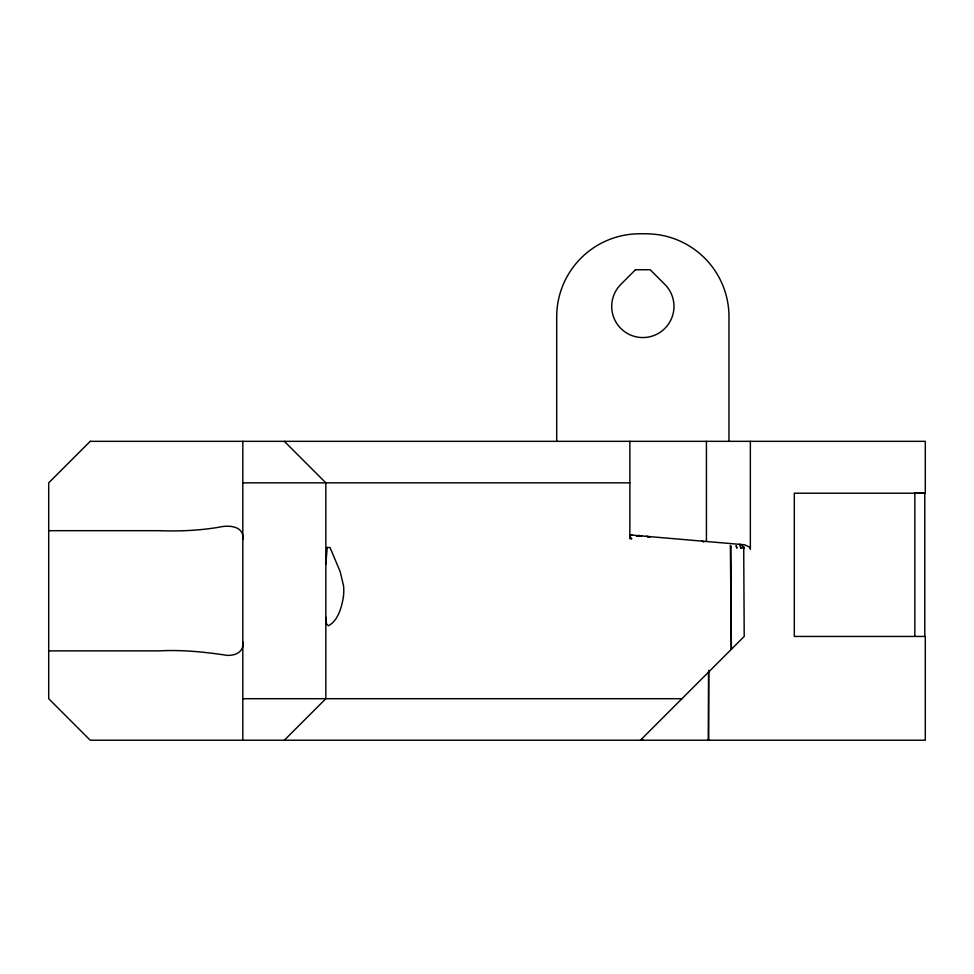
<?xml version="1.0" encoding="UTF-8"?>
<svg xmlns="http://www.w3.org/2000/svg" width="974" height="974" viewBox="0 0 974 974"><rect width="100%" height="100%" fill="white"/><g stroke="black" fill="none" stroke-linecap="round" stroke-linejoin="round"><path stroke-width="1.46" d="M708.512 671.804L708.488 740.216L708.792 670.307M242.818 642.024C244.547 653.091 232.591 656.902 223.825 654.857C202.47 651.752 180.969 649.695 159.359 650.875L48.7 650.875M325.84 564.214L327.191 547.485M343.408 597.099C341.497 607.472 338.234 620.475 328.384 625.783L326.534 623.969L325.84 617.212M284.335 740.216L325.84 698.711L325.84 482.848L284.335 441.332M640.429 740.216L744.209 636.448L743.71 546.572L744.209 548.545M630.604 534.982L744.647 544.783L749.603 547.157L750.357 549.202L750.357 441.332M647.625 536.82L649.999 537.015L646.626 536.199M630.689 535.42L632.394 534.957M638.214 535.469L639.589 535.59L636.375 535.919L641.817 535.785M629.861 535.067L631.237 534.896M914.489 493.282L924.776 493.221L924.776 636.448M242.818 482.848L629.861 482.848M48.7 530.684L159.359 530.684C179.326 531.402 199.293 530.538 219.004 527.226C228.537 524.828 244.608 525.863 242.818 539.535M326.984 547.485L330.003 547.485L340.169 571.628L343.554 585.727A28.867 16.12 -90 0 1 343.384 597.086M242.818 698.711L681.934 698.711M740.654 544.953L739.339 544.32L739.777 544.892M629.861 536.662L631.639 538.768L629.861 538.61L629.861 441.332M730.853 547.388L731.34 649.305L730.378 545.416L731.279 547.425M702.985 541.654L704.129 541.751L701.621 541.02M740.41 544.405L742.334 545.075M629.861 537.66L631.639 538.768M641.817 738.767L643.047 740.216M914.842 493.221L914.842 636.448M728.978 441.332L728.978 316.806A83.021 83.021 0 0 0 656.793 234.49A130.565 130.565 0 0 0 639.723 233.784A83.021 83.021 0 0 0 556.702 316.806L556.702 441.332M706.43 441.332L706.43 541.434M242.818 441.332L242.818 740.216M90.217 441.332L48.7 482.848L48.7 698.711L90.217 740.216L925.3 740.216L925.3 636.448L794.309 636.448L794.309 493.221L925.3 493.221L925.3 441.332L90.217 441.332M635.498 269.737L620.828 284.408A31.131 31.131 0 0 0 620.828 328.445A31.131 31.131 0 0 0 664.852 328.445A31.131 31.131 0 0 0 664.852 284.408L650.169 269.737L635.498 269.737M736.904 547.912L736.161 545.915L736.904 547.912M740.946 548.265L740.325 546.28L740.946 548.265M743.369 548.472L742.845 546.499L743.369 548.472"/></g></svg>
